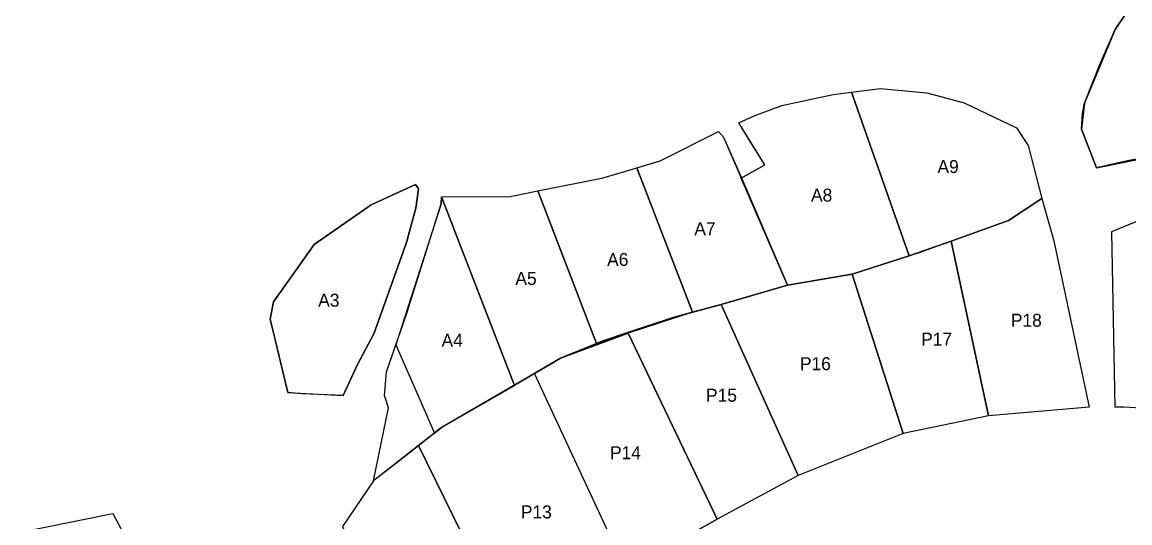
# Model space of a CAD drawing. Header units: inches. Extents: x 516719 to 517664, y 4780127 to 4780401.
# Drawn here: x 517283.9 to 517369.2, y 4780270.4 to 4780309 of the extents above; entities that cross this region are included whole.
import ezdxf

# ---------------------------------------------------------------- set-up
doc = ezdxf.new("R2010")
doc.units = ezdxf.units.IN
for name, color, linetype in [('BROJEVI', 3, 'Continuous'), ('PARCELA', 10, 'Continuous'), ('POVRŠINA', 7, 'Continuous')]:
    doc.layers.add(name, color=color, linetype=linetype)

msp = doc.modelspace()

# ---------------------------------------------------------------- linework, layer by layer
at = {"layer": 'PARCELA'}
for points in [[(517371.766, 4780311.586), (517370.189, 4780310.918), (517368.951, 4780309.67), (517368.109, 4780308.403), (517365.748, 4780302.743), (517365.514, 4780300.743), (517366.673, 4780297.75), (517371.991, 4780298.834), (517374.442, 4780298.675), (517376.615, 4780310.046), (517374.468, 4780310.367), (517371.766, 4780311.586)], [(517339.306, 4780296.962), (517341.13, 4780297.978), (517339.111, 4780301.219), (517340.295, 4780301.769), (517342.443, 4780302.543), (517346.39, 4780303.404), (517347.795, 4780303.581), (517352.245, 4780290.972), (517347.857, 4780289.578), (517342.868, 4780288.718), (517339.306, 4780296.962)], [(517347.795, 4780303.581), (517349.999, 4780303.859), (517353.608, 4780303.53), (517356.471, 4780302.756), (517360.506, 4780300.821), (517361.388, 4780299.474), (517362.448, 4780295.405), (517359.887, 4780293.71), (517355.476, 4780292.113), (517352.239, 4780290.972), (517347.795, 4780303.581)], [(517331.264, 4780297.761), (517333.068, 4780298.296), (517337.567, 4780300.559), (517337.944, 4780300.113), (517342.868, 4780288.718), (517337.757, 4780287.232), (517335.542, 4780286.637), (517331.264, 4780297.761)], [(517323.653, 4780295.975), (517328.666, 4780296.99), (517331.264, 4780297.761), (517335.542, 4780286.637), (517328.166, 4780284.241), (517323.653, 4780295.975)], [(517314.215, 4780296.482), (517310.817, 4780294.899), (517306.414, 4780291.851), (517303.289, 4780287.439), (517303.038, 4780286.114), (517304.391, 4780280.466), (517308.661, 4780280.241), (517309.758, 4780282.609), (517311.029, 4780284.978), (517313.535, 4780292.021), (517314.245, 4780294.638), (517314.47, 4780296.134), (517314.215, 4780296.482)], [(517316.233, 4780295.513), (517321.512, 4780295.542), (517323.653, 4780295.975), (517328.166, 4780284.241), (517325.395, 4780283.106), (517321.846, 4780281.026), (517316.234, 4780295.513)], [(517316.234, 4780295.513), (517316.195, 4780294.98), (517312.721, 4780284.136), (517315.679, 4780277.338), (517316.224, 4780277.766), (517321.851, 4780281.012), (517316.234, 4780295.513)], [(517366.091, 4780279.338), (517358.334, 4780278.67), (517355.476, 4780292.113), (517359.887, 4780293.71), (517362.448, 4780295.405), (517363.374, 4780292.127), (517366.091, 4780279.338)], [(517375.584, 4780293.314), (517370.685, 4780294.016), (517367.809, 4780292.822), (517368.083, 4780279.364), (517368.755, 4780279.373), (517373.076, 4780279.116), (517375.584, 4780293.314)], [(517358.334, 4780278.67), (517351.782, 4780277.305), (517347.859, 4780289.569), (517352.239, 4780290.97), (517355.476, 4780292.113), (517358.334, 4780278.67)], [(517351.782, 4780277.305), (517343.692, 4780274.067), (517337.757, 4780287.232), (517342.868, 4780288.718), (517347.857, 4780289.578), (517351.782, 4780277.305)], [(517343.692, 4780274.067), (517337.443, 4780270.709), (517330.579, 4780285.079), (517334.064, 4780286.241), (517337.757, 4780287.232), (517343.692, 4780274.067)], [(517323.382, 4780281.926), (517325.395, 4780283.106), (517330.601, 4780285.032), (517337.443, 4780270.709), (517330.439, 4780266.776), (517323.382, 4780281.926)], [(517330.439, 4780266.776), (517337.443, 4780270.709), (517330.579, 4780285.079), (517325.395, 4780283.106), (517323.385, 4780281.918)], [(517321.674, 4780261.697), (517330.439, 4780266.776), (517323.385, 4780281.918), (517316.224, 4780277.766), (517314.459, 4780276.38), (517321.674, 4780261.697)], [(517314.731, 4780257.612), (517321.674, 4780261.697), (517314.459, 4780276.38), (517310.989, 4780273.654), (517308.611, 4780270.157), (517314.731, 4780257.612)], [(517277.176, 4780268.378), (517290.912, 4780271.15), (517292.724, 4780267.774), (517283.801, 4780264.368), (517277.817, 4780263.236), (517277.176, 4780268.378)]]:
    msp.add_lwpolyline(points, dxfattribs=at)
at = {"layer": 'PARCELA', "color": 255}
msp.add_lwpolyline([(517314.215, 4780296.482), (517314.47, 4780296.134), (517314.245, 4780294.638), (517313.535, 4780292.021), (517311.852, 4780287.271), (517311.029, 4780284.978), (517309.758, 4780282.609), (517308.661, 4780280.241), (517305.495, 4780280.366), (517304.391, 4780280.466), (517303.396, 4780284.653), (517303.038, 4780286.114), (517303.289, 4780287.439), (517304.62, 4780289.318), (517306.414, 4780291.851), (517310.817, 4780294.899)], close=True, dxfattribs=at)
for points in [[(517374.442, 4780298.675, 0), (517371.991, 4780298.834, 0), (517369.06, 4780298.292, 0), (517366.673, 4780297.75, 0), (517365.514, 4780300.743, 0), (517365.594, 4780301.93, 0), (517365.748, 4780302.743, 0), (517366.958, 4780305.839, 0), (517368.109, 4780308.403, 0), (517368.951, 4780309.67, 0), (517370.189, 4780310.918, 0), (517371.766, 4780311.586, 0), (517374.468, 4780310.367, 0), (517376.615, 4780310.046, 0)], [(517342.868, 4780288.718, 0), (517339.34, 4780296.981, 0), (517341.13, 4780297.978, 0), (517340.444, 4780299.08, 0), (517339.851, 4780300.031, 0), (517339.111, 4780301.219, 0), (517340.295, 4780301.769, 0), (517342.443, 4780302.543, 0), (517346.39, 4780303.404, 0), (517347.795, 4780303.581, 0), (517352.239, 4780290.97, 0), (517347.919, 4780289.588, 0), (517347.124, 4780289.452, 0)], [(517362.448, 4780295.405, 0), (517359.887, 4780293.71, 0), (517355.476, 4780292.113, 0), (517352.94, 4780291.194, 0), (517352.239, 4780290.97, 0), (517347.795, 4780303.581, 0), (517349.999, 4780303.859, 0), (517353.608, 4780303.53, 0), (517356.471, 4780302.756, 0), (517360.506, 4780300.821, 0), (517360.941, 4780300.157, 0), (517361.388, 4780299.474, 0)], [(517331.264, 4780297.761, 0), (517333.068, 4780298.296, 0), (517337.567, 4780300.559, 0), (517337.944, 4780300.113, 0), (517339.34, 4780296.981, 0), (517342.868, 4780288.718, 0), (517338.824, 4780287.518, 0), (517338.361, 4780287.394, 0), (517335.542, 4780286.637, 0)], [(517323.653, 4780295.975, 0), (517328.666, 4780296.99, 0), (517331.264, 4780297.761, 0), (517335.542, 4780286.637, 0), (517334.064, 4780286.241, 0), (517330.579, 4780285.079, 0), (517328.607, 4780284.422, 0), (517328.166, 4780284.241, 0)], [(517323.653, 4780295.975, 0), (517328.166, 4780284.241, 0), (517325.395, 4780283.106, 0), (517322.853, 4780281.604, 0), (517321.851, 4780281.012, 0), (517316.234, 4780295.513, 0), (517321.512, 4780295.542, 0)], [(517310.989, 4780273.654, 0), (517312.143, 4780279.281, 0), (517311.844, 4780280.235, 0), (517311.993, 4780282.064, 0), (517313.572, 4780286.561, 0), (517316.195, 4780294.98, 0), (517316.233, 4780295.513, 0), (517316.234, 4780295.513, 0), (517321.851, 4780281.012, 0), (517321.138, 4780280.591, 0), (517316.224, 4780277.766, 0), (517315.679, 4780277.338, 0), (517313.24, 4780275.422, 0)]]:
    msp.add_polyline3d(points, close=True, dxfattribs=at)
at = {"layer": 'POVRŠINA'}
for p, q in [((517311.993, 4780282.064), (517312.721, 4780284.136)), ((517311.844, 4780280.235), (517311.993, 4780282.064)), ((517312.143, 4780279.281), (517311.844, 4780280.235)), ((517310.989, 4780273.654), (517312.143, 4780279.281))]:
    msp.add_line(p, q, dxfattribs=at)

# ---------------------------------------------------------------- texts
at = {"layer": 'BROJEVI'}
for s, p in [('A9', (517354.418, 4780297.354)), ('A8', (517344.681, 4780295.157)), ('A7', (517335.698, 4780292.572)), ('A6', (517328.98, 4780290.2)), ('A5', (517321.918, 4780288.745)), ('A3', (517306.736, 4780287.071)), ('P18', (517360.07, 4780285.523)), ('A4', (517316.234, 4780283.983)), ('P17', (517353.162, 4780284.068)), ('P16', (517343.827, 4780282.181)), ('P15', (517336.596, 4780279.754)), ('P14', (517329.203, 4780275.333)), ('P13', (517322.341, 4780270.774))]:
    msp.add_text(s, height=1, dxfattribs=at).set_placement(p)

doc.saveas('drawing.dxf')
